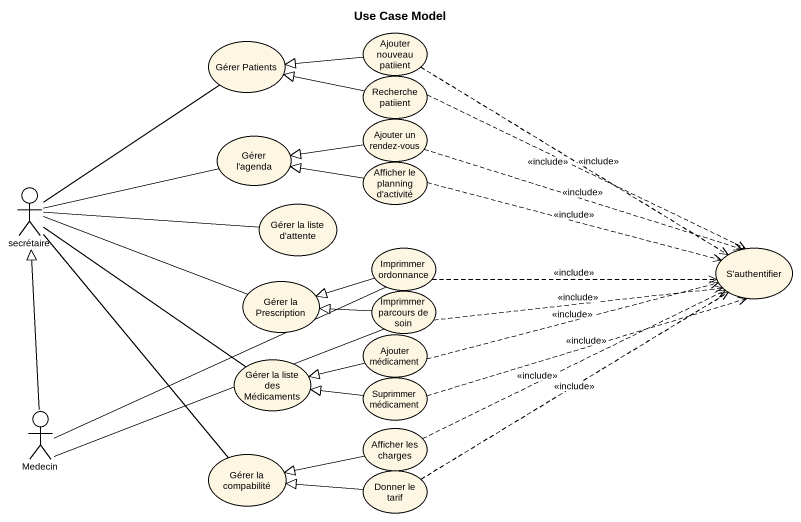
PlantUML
@startuml
title Use Case Model
usecase "Gérer Patients" as Gérer_Patients
usecase "Ajouter nouveau patiient" as Ajouter_nouveau_patiient
usecase "Recherche patiient" as Recherche_patiient
usecase "Ajouter un rendez-vous" as Ajouter_un_rendez_vous
usecase "Gérer l'agenda" as Gérer_l_agenda
actor secrétaire
usecase "Afficher le planning d'activité" as Afficher_le_planning_d
usecase "Gérer la liste d'attente" as Gérer_la_liste_d_attente
usecase "Imprimmer ordonnance" as Imprimmer_ordonnance
usecase "S'authentifier" as S_authentifier
usecase "Gérer la Prescription" as Gérer_la_Prescription
usecase "Imprimmer parcours de soin" as Imprimmer_parcours_de_soin
usecase "Ajouter médicament" as Ajouter_médicament
usecase "Gérer la liste des Médicaments" as Gérer_la_liste_des
usecase "Suprimmer médicament" as Suprimmer_médicament
actor Medecin
usecase "Afficher les charges" as Afficher_les_charges
usecase "Gérer la compabilité" as Gérer_la_compabilité
usecase "Donner le tarif" as Donner_le_tarif
Ajouter_nouveau_patiient -left-|> Gérer_Patients
Ajouter_nouveau_patiient ..> S_authentifier : <<include>>
Recherche_patiient -left-|> Gérer_Patients
Recherche_patiient .right.> S_authentifier : <<include>>
Ajouter_un_rendez_vous -left-|> Gérer_l_agenda
Ajouter_un_rendez_vous .right.> S_authentifier : <<include>>
secrétaire -up- Gérer_Patients
secrétaire -right- Gérer_l_agenda
secrétaire -right- Gérer_la_liste_d_attente
secrétaire -right- Gérer_la_Prescription
secrétaire -- Gérer_la_liste_des
secrétaire -- Gérer_la_compabilité
Afficher_le_planning_d -left-|> Gérer_l_agenda
Afficher_le_planning_d .right.> S_authentifier : <<include>>
Imprimmer_ordonnance .right.> S_authentifier : <<include>>
Imprimmer_ordonnance -left-|> Gérer_la_Prescription
Imprimmer_parcours_de_soin .right.> S_authentifier : <<include>>
Imprimmer_parcours_de_soin -left-|> Gérer_la_Prescription
Ajouter_médicament .right.> S_authentifier : <<include>>
Ajouter_médicament -left-|> Gérer_la_liste_des
Suprimmer_médicament .right.> S_authentifier : <<include>>
Suprimmer_médicament -left-|> Gérer_la_liste_des
Medecin -up-|> secrétaire
Medecin -right- Imprimmer_ordonnance
Medecin -right- Imprimmer_parcours_de_soin
Afficher_les_charges .right.> S_authentifier : <<include>>
Afficher_les_charges -left-|> Gérer_la_compabilité
Donner_le_tarif .up.> S_authentifier : <<include>>
Donner_le_tarif -left-|> Gérer_la_compabilité
@enduml
